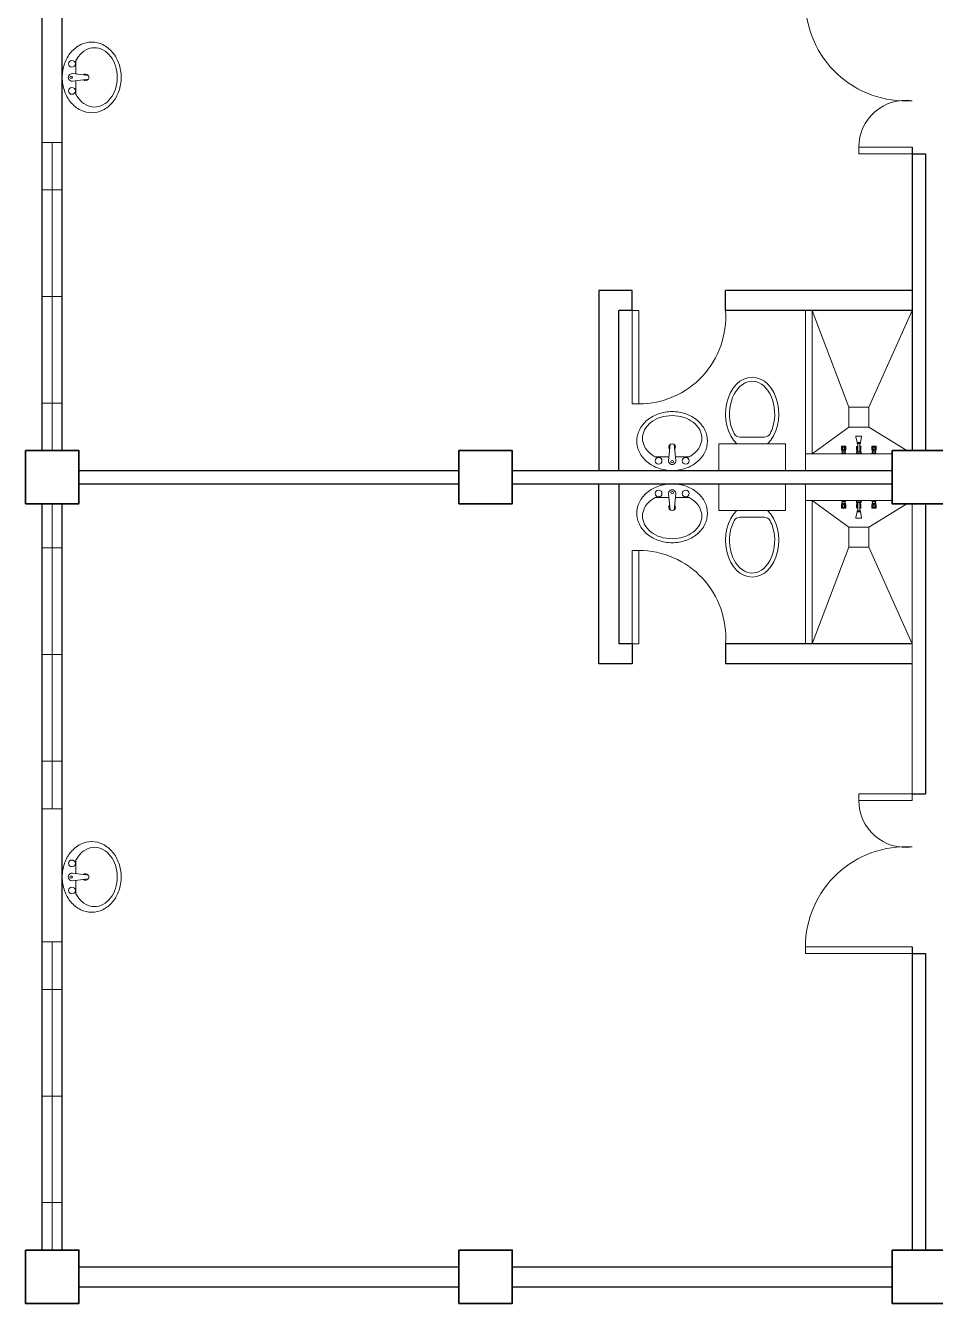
# Model space of a CAD drawing. Header units: millimetres. Extents: x 63005 to 126950, y 36019 to 74749.
# Drawn here: x 63191.93 to 63198.76, y 36140.8 to 36150.39 of the extents above; entities that cross this region are included whole.
import ezdxf

# ---------------------------------------------------------------- set-up
doc = ezdxf.new("R2010")
doc.units = ezdxf.units.MM
doc.header["$LTSCALE"] = 0.04

msp = doc.modelspace()

# ---------------------------------------------------------------- linework, layer by layer
at = {"color": 8, "linetype": 'ByBlock', "lineweight": 25}
for p, q in [((63192.0555, 36147.2025), (63192.0555, 36152.8025)), ((63192.2055, 36147.2025), (63192.2055, 36152.8025)), ((63198.5805, 36149.4775), (63198.5805, 36147.2025)), ((63198.5805, 36149.4275), (63198.6805, 36149.4275)), ((63198.6805, 36149.4275), (63198.6805, 36147.2025)), ((63196.2305, 36148.4025), (63196.2305, 36147.0525)), ((63197.1805, 36148.2525), (63197.1805, 36148.4025)), ((63192.3305, 36147.0525), (63195.1805, 36147.0525)), ((63195.5805, 36147.0525), (63198.4305, 36147.0525)), ((63192.3305, 36146.9525), (63195.1805, 36146.9525)), ((63195.5805, 36146.9525), (63198.4305, 36146.9525)), ((63196.2305, 36145.6025), (63196.2305, 36146.9525)), ((63192.0555, 36141.2025), (63192.0555, 36146.8025)), ((63192.2055, 36141.2025), (63192.2055, 36146.8025)), ((63198.6805, 36146.8025), (63198.6805, 36144.6275)), ((63198.5805, 36144.6275), (63198.6805, 36144.6275)), ((63198.5805, 36143.4775), (63198.5805, 36141.2025)), ((63198.5805, 36143.4275), (63198.6805, 36143.4275)), ((63198.6805, 36143.4275), (63198.6805, 36141.2025)), ((63192.3305, 36141.0775), (63195.1805, 36141.0775)), ((63195.5805, 36141.0775), (63198.4305, 36141.0775)), ((63192.3305, 36140.9275), (63195.1805, 36140.9275)), ((63195.5805, 36140.9275), (63198.4305, 36140.9275))]:
    msp.add_line(p, q, dxfattribs=at)
at = {"color": 8, "lineweight": 9}
for p, q in [((63192.4033, 36150.017), (63192.2815, 36150.0303)), ((63192.4033, 36149.988), (63192.2815, 36149.9747)), ((63197.471, 36147.3025), (63197.2901, 36147.3025)), ((63198.1681, 36147.2629), (63198.1596, 36147.3048)), ((63198.1611, 36147.3094), (63198.1998, 36147.3094)), ((63198.1928, 36147.2629), (63198.2013, 36147.3048)), ((63196.766, 36147.2504), (63196.7526, 36147.1286)), ((63196.795, 36147.2504), (63196.8083, 36147.1286)), ((63197.1305, 36147.2525), (63197.1305, 36147.0525)), ((63197.6305, 36147.2525), (63197.1305, 36147.2525)), ((63197.6305, 36147.0525), (63197.6305, 36147.2525)), ((63198.0538, 36147.2347), (63198.0502, 36147.2328)), ((63198.0502, 36147.2328), (63198.0502, 36147.2109)), ((63198.0835, 36147.2328), (63198.0502, 36147.2328)), ((63198.0502, 36147.2109), (63198.0524, 36147.2068)), ((63198.0528, 36147.205), (63198.0528, 36147.1991)), ((63198.0808, 36147.1991), (63198.0528, 36147.1991)), ((63198.0528, 36147.1991), (63198.0536, 36147.1968)), ((63198.0536, 36147.2109), (63198.0609, 36147.2109)), ((63198.0801, 36147.1968), (63198.0536, 36147.1968)), ((63198.0537, 36147.224), (63198.0537, 36147.2119)), ((63198.0538, 36147.2362), (63198.0538, 36147.2347)), ((63198.0799, 36147.2362), (63198.0538, 36147.2362)), ((63198.0799, 36147.2347), (63198.0538, 36147.2347)), ((63198.0555, 36147.1851), (63198.0555, 36147.1968)), ((63198.0608, 36147.2241), (63198.0608, 36147.212)), ((63198.08, 36147.2108), (63198.0727, 36147.2108)), ((63198.0729, 36147.2241), (63198.0729, 36147.212)), ((63198.0782, 36147.1851), (63198.0782, 36147.1968)), ((63198.0799, 36147.2362), (63198.0799, 36147.2347)), ((63198.0799, 36147.2347), (63198.0835, 36147.2328)), ((63198.0799, 36147.224), (63198.0799, 36147.2119)), ((63198.0808, 36147.1991), (63198.0801, 36147.1968)), ((63198.0808, 36147.205), (63198.0808, 36147.1991)), ((63198.0835, 36147.2108), (63198.0813, 36147.2068)), ((63198.0835, 36147.2328), (63198.0835, 36147.2108)), ((63198.1631, 36147.1929), (63198.1978, 36147.1929)), ((63198.1631, 36147.1833), (63198.1631, 36147.1929)), ((63198.1674, 36147.2347), (63198.1638, 36147.2328)), ((63198.1729, 36147.2328), (63198.1638, 36147.2328)), ((63198.1638, 36147.2328), (63198.1638, 36147.2108)), ((63198.1638, 36147.2108), (63198.166, 36147.2068)), ((63198.1664, 36147.205), (63198.1664, 36147.1991)), ((63198.1729, 36147.1991), (63198.1664, 36147.1991)), ((63198.1664, 36147.1991), (63198.1672, 36147.1968)), ((63198.1672, 36147.2108), (63198.1729, 36147.2108)), ((63198.1729, 36147.1968), (63198.1672, 36147.1968)), ((63198.1729, 36147.2362), (63198.1674, 36147.2362)), ((63198.1674, 36147.2362), (63198.1674, 36147.2347)), ((63198.1729, 36147.2347), (63198.1674, 36147.2347)), ((63198.1674, 36147.224), (63198.1674, 36147.2118)), ((63198.1681, 36147.2629), (63198.1681, 36147.2553)), ((63198.1681, 36147.2553), (63198.1928, 36147.2553)), ((63198.1928, 36147.2629), (63198.1681, 36147.2629)), ((63198.1928, 36147.2629), (63198.1681, 36147.2629)), ((63198.1691, 36147.1929), (63198.1691, 36147.1968)), ((63198.1729, 36147.1929), (63198.1729, 36147.2553)), ((63198.188, 36147.1929), (63198.1729, 36147.1929)), ((63198.188, 36147.2553), (63198.188, 36147.1929)), ((63198.1935, 36147.2362), (63198.188, 36147.2362)), ((63198.1935, 36147.2347), (63198.188, 36147.2347)), ((63198.1971, 36147.2328), (63198.188, 36147.2328)), ((63198.1937, 36147.2108), (63198.188, 36147.2108)), ((63198.1945, 36147.1991), (63198.188, 36147.1991)), ((63198.1937, 36147.1968), (63198.188, 36147.1968)), ((63198.1918, 36147.1929), (63198.1918, 36147.1968)), ((63198.1928, 36147.2553), (63198.1928, 36147.2629)), ((63198.1935, 36147.2362), (63198.1935, 36147.2347)), ((63198.1935, 36147.2347), (63198.1971, 36147.2328)), ((63198.1935, 36147.224), (63198.1935, 36147.2118)), ((63198.1945, 36147.1991), (63198.1937, 36147.1968)), ((63198.1945, 36147.205), (63198.1945, 36147.1991)), ((63198.1971, 36147.2108), (63198.1949, 36147.2068)), ((63198.1971, 36147.2328), (63198.1971, 36147.2108)), ((63198.1978, 36147.1929), (63198.1978, 36147.1833)), ((63198.281, 36147.2347), (63198.2774, 36147.2328)), ((63198.3108, 36147.2328), (63198.2774, 36147.2328)), ((63198.2774, 36147.2328), (63198.2774, 36147.2108)), ((63198.2774, 36147.2108), (63198.2796, 36147.2067)), ((63198.2801, 36147.2049), (63198.2801, 36147.1991)), ((63198.2801, 36147.1991), (63198.2808, 36147.1968)), ((63198.3081, 36147.1991), (63198.2801, 36147.1991)), ((63198.3073, 36147.1968), (63198.2808, 36147.1968)), ((63198.2809, 36147.2108), (63198.2882, 36147.2108)), ((63198.3072, 36147.2362), (63198.281, 36147.2362)), ((63198.281, 36147.2362), (63198.281, 36147.2347)), ((63198.3072, 36147.2347), (63198.281, 36147.2347)), ((63198.281, 36147.224), (63198.281, 36147.2118)), ((63198.2827, 36147.1851), (63198.2827, 36147.1968)), ((63198.288, 36147.2241), (63198.288, 36147.2119)), ((63198.3073, 36147.2108), (63198.3, 36147.2108)), ((63198.3002, 36147.2241), (63198.3002, 36147.2119)), ((63198.3055, 36147.1851), (63198.3055, 36147.1968)), ((63198.3072, 36147.2362), (63198.3072, 36147.2347)), ((63198.3072, 36147.2347), (63198.3108, 36147.2328)), ((63198.3072, 36147.224), (63198.3072, 36147.2118)), ((63198.3081, 36147.1991), (63198.3073, 36147.1968)), ((63198.3081, 36147.2049), (63198.3081, 36147.1991)), ((63198.3108, 36147.2108), (63198.3086, 36147.2067)), ((63198.3108, 36147.2328), (63198.3108, 36147.2108)), ((63198.0498, 36147.1783), (63198.0532, 36147.1851)), ((63198.0498, 36147.1783), (63198.0498, 36147.1775)), ((63198.0839, 36147.1783), (63198.0498, 36147.1783)), ((63198.0839, 36147.1775), (63198.0498, 36147.1775)), ((63198.0805, 36147.1851), (63198.0532, 36147.1851)), ((63198.0839, 36147.1783), (63198.0805, 36147.1851)), ((63198.0839, 36147.1783), (63198.0839, 36147.1775)), ((63198.1515, 36147.1775), (63198.1631, 36147.1833)), ((63198.2094, 36147.1775), (63198.1515, 36147.1775)), ((63198.1631, 36147.1833), (63198.1978, 36147.1833)), ((63198.1978, 36147.1833), (63198.1631, 36147.1833)), ((63198.1978, 36147.1833), (63198.2094, 36147.1775)), ((63198.277, 36147.1783), (63198.2805, 36147.1851)), ((63198.3111, 36147.1782), (63198.277, 36147.1783)), ((63198.277, 36147.1783), (63198.277, 36147.1775)), ((63198.3111, 36147.1775), (63198.277, 36147.1775)), ((63198.3077, 36147.1851), (63198.2805, 36147.1851)), ((63198.3111, 36147.1782), (63198.3077, 36147.1851)), ((63198.3111, 36147.1782), (63198.3111, 36147.1775)), ((63197.1305, 36147.0525), (63197.6305, 36147.0525)), ((63197.1305, 36146.7525), (63197.1305, 36146.9525)), ((63197.1305, 36146.9525), (63197.6305, 36146.9525)), ((63197.6305, 36146.9525), (63197.6305, 36146.7525)), ((63196.766, 36146.7546), (63196.7526, 36146.8765)), ((63196.795, 36146.7546), (63196.8083, 36146.8765)), ((63198.0498, 36146.8267), (63198.0498, 36146.8275)), ((63198.0839, 36146.8275), (63198.0498, 36146.8275)), ((63198.0498, 36146.8267), (63198.0532, 36146.8199)), ((63198.0839, 36146.8267), (63198.0498, 36146.8267)), ((63198.0528, 36146.8059), (63198.0536, 36146.8082)), ((63198.0805, 36146.8199), (63198.0532, 36146.8199)), ((63198.0801, 36146.8082), (63198.0536, 36146.8082)), ((63198.0555, 36146.8199), (63198.0555, 36146.8082)), ((63198.0782, 36146.8199), (63198.0782, 36146.8082)), ((63198.0808, 36146.8059), (63198.0801, 36146.8082)), ((63198.0839, 36146.8267), (63198.0805, 36146.8199)), ((63198.0839, 36146.8267), (63198.0839, 36146.8275)), ((63198.1515, 36146.8275), (63198.1631, 36146.8217)), ((63198.2094, 36146.8275), (63198.1515, 36146.8275)), ((63198.1631, 36146.8217), (63198.1978, 36146.8217)), ((63198.1978, 36146.8217), (63198.1631, 36146.8217)), ((63198.1631, 36146.8217), (63198.1631, 36146.8121)), ((63198.1631, 36146.8121), (63198.1978, 36146.8121)), ((63198.1664, 36146.8059), (63198.1672, 36146.8082)), ((63198.1729, 36146.8082), (63198.1672, 36146.8082)), ((63198.1691, 36146.8121), (63198.1691, 36146.8082)), ((63198.1729, 36146.8121), (63198.1729, 36146.7497)), ((63198.188, 36146.8121), (63198.1729, 36146.8121)), ((63198.188, 36146.7497), (63198.188, 36146.8121)), ((63198.1937, 36146.8082), (63198.188, 36146.8082)), ((63198.1918, 36146.8121), (63198.1918, 36146.8082)), ((63198.1945, 36146.8059), (63198.1937, 36146.8082)), ((63198.1978, 36146.8217), (63198.2094, 36146.8275)), ((63198.1978, 36146.8121), (63198.1978, 36146.8217)), ((63198.3111, 36146.8275), (63198.277, 36146.8275)), ((63198.277, 36146.8268), (63198.277, 36146.8275)), ((63198.3111, 36146.8268), (63198.277, 36146.8268)), ((63198.277, 36146.8268), (63198.2805, 36146.8199)), ((63198.2801, 36146.8059), (63198.2808, 36146.8082)), ((63198.3077, 36146.8199), (63198.2805, 36146.8199)), ((63198.3073, 36146.8082), (63198.2808, 36146.8082)), ((63198.2827, 36146.8199), (63198.2827, 36146.8082)), ((63198.3055, 36146.8199), (63198.3055, 36146.8082)), ((63198.3081, 36146.8059), (63198.3073, 36146.8082)), ((63198.3111, 36146.8268), (63198.3077, 36146.8199)), ((63198.3111, 36146.8268), (63198.3111, 36146.8275)), ((63197.6305, 36146.7525), (63197.1305, 36146.7525)), ((63198.0502, 36146.7942), (63198.0524, 36146.7982)), ((63198.0502, 36146.7722), (63198.0502, 36146.7942)), ((63198.0538, 36146.7703), (63198.0502, 36146.7722)), ((63198.0835, 36146.7722), (63198.0502, 36146.7722)), ((63198.0528, 36146.8), (63198.0528, 36146.8059)), ((63198.0808, 36146.8059), (63198.0528, 36146.8059)), ((63198.0536, 36146.7942), (63198.0609, 36146.7942)), ((63198.0537, 36146.781), (63198.0537, 36146.7932)), ((63198.0538, 36146.7688), (63198.0538, 36146.7703)), ((63198.0799, 36146.7703), (63198.0538, 36146.7703)), ((63198.0799, 36146.7688), (63198.0538, 36146.7688)), ((63198.0608, 36146.7809), (63198.0608, 36146.793)), ((63198.08, 36146.7942), (63198.0727, 36146.7942)), ((63198.0729, 36146.7809), (63198.0729, 36146.793)), ((63198.0799, 36146.781), (63198.0799, 36146.7932)), ((63198.0799, 36146.7703), (63198.0835, 36146.7722)), ((63198.0799, 36146.7688), (63198.0799, 36146.7703)), ((63198.0808, 36146.8), (63198.0808, 36146.8059)), ((63198.0835, 36146.7942), (63198.0813, 36146.7982)), ((63198.0835, 36146.7722), (63198.0835, 36146.7942)), ((63198.1681, 36146.7421), (63198.1596, 36146.7002)), ((63198.1638, 36146.7942), (63198.166, 36146.7983)), ((63198.1638, 36146.7722), (63198.1638, 36146.7942)), ((63198.1729, 36146.7722), (63198.1638, 36146.7722)), ((63198.1674, 36146.7703), (63198.1638, 36146.7722)), ((63198.1729, 36146.8059), (63198.1664, 36146.8059)), ((63198.1664, 36146.8), (63198.1664, 36146.8059)), ((63198.1672, 36146.7942), (63198.1729, 36146.7942)), ((63198.1674, 36146.781), (63198.1674, 36146.7932)), ((63198.1729, 36146.7703), (63198.1674, 36146.7703)), ((63198.1674, 36146.7688), (63198.1674, 36146.7703)), ((63198.1729, 36146.7688), (63198.1674, 36146.7688)), ((63198.1681, 36146.7421), (63198.1681, 36146.7497)), ((63198.1681, 36146.7497), (63198.1928, 36146.7497)), ((63198.1928, 36146.7421), (63198.1681, 36146.7421)), ((63198.1928, 36146.7421), (63198.1681, 36146.7421)), ((63198.1945, 36146.8059), (63198.188, 36146.8059)), ((63198.1937, 36146.7942), (63198.188, 36146.7942)), ((63198.1971, 36146.7722), (63198.188, 36146.7722)), ((63198.1935, 36146.7703), (63198.188, 36146.7703)), ((63198.1935, 36146.7688), (63198.188, 36146.7688)), ((63198.1928, 36146.7497), (63198.1928, 36146.7421)), ((63198.1928, 36146.7421), (63198.2013, 36146.7002)), ((63198.1935, 36146.781), (63198.1935, 36146.7932)), ((63198.1935, 36146.7703), (63198.1971, 36146.7722)), ((63198.1935, 36146.7688), (63198.1935, 36146.7703)), ((63198.1945, 36146.8001), (63198.1945, 36146.8059)), ((63198.1971, 36146.7942), (63198.1949, 36146.7983)), ((63198.1971, 36146.7722), (63198.1971, 36146.7942)), ((63198.2774, 36146.7942), (63198.2796, 36146.7983)), ((63198.2774, 36146.7722), (63198.2774, 36146.7942)), ((63198.3108, 36146.7722), (63198.2774, 36146.7722)), ((63198.281, 36146.7703), (63198.2774, 36146.7722)), ((63198.3081, 36146.8059), (63198.2801, 36146.8059)), ((63198.2801, 36146.8001), (63198.2801, 36146.8059)), ((63198.2809, 36146.7942), (63198.2882, 36146.7942)), ((63198.281, 36146.781), (63198.281, 36146.7932)), ((63198.3072, 36146.7703), (63198.281, 36146.7703)), ((63198.281, 36146.7688), (63198.281, 36146.7703)), ((63198.3072, 36146.7688), (63198.281, 36146.7688)), ((63198.288, 36146.7809), (63198.288, 36146.7931)), ((63198.3073, 36146.7942), (63198.3, 36146.7942)), ((63198.3002, 36146.7809), (63198.3002, 36146.7931)), ((63198.3072, 36146.781), (63198.3072, 36146.7932)), ((63198.3072, 36146.7703), (63198.3108, 36146.7722)), ((63198.3072, 36146.7688), (63198.3072, 36146.7703)), ((63198.3081, 36146.8001), (63198.3081, 36146.8059)), ((63198.3108, 36146.7942), (63198.3086, 36146.7983)), ((63198.3108, 36146.7722), (63198.3108, 36146.7942)), ((63197.471, 36146.7025), (63197.2901, 36146.7025)), ((63198.1611, 36146.6956), (63198.1998, 36146.6956)), ((63192.4033, 36144.017), (63192.2815, 36144.0303)), ((63192.4033, 36143.988), (63192.2815, 36143.9747))]:
    msp.add_line(p, q, dxfattribs=at)
at = {"color": 8, "linetype": 'ByBlock', "lineweight": 9}
for p, q in [((63192.0555, 36149.515), (63192.2055, 36149.515)), ((63192.1305, 36149.515), (63192.1305, 36147.2025)), ((63192.0555, 36148.3588), (63192.0555, 36149.1588)), ((63192.0555, 36149.1588), (63192.2055, 36149.1588)), ((63192.2055, 36149.1588), (63192.2055, 36147.5588)), ((63192.0555, 36148.3588), (63192.2055, 36148.3588)), ((63192.2055, 36147.5588), (63192.0555, 36147.5588)), ((63198.4305, 36147.1775), (63197.7805, 36147.1775)), ((63198.4305, 36146.8275), (63197.7805, 36146.8275)), ((63192.1305, 36146.8025), (63192.1305, 36144.515)), ((63192.0555, 36145.6713), (63192.0555, 36146.4713)), ((63192.0555, 36146.4713), (63192.2055, 36146.4713)), ((63192.2055, 36146.4713), (63192.2055, 36144.8713)), ((63192.0555, 36145.6713), (63192.2055, 36145.6713)), ((63192.2055, 36144.8713), (63192.0555, 36144.8713)), ((63192.0555, 36144.515), (63192.2055, 36144.515)), ((63192.0555, 36143.515), (63192.2055, 36143.515)), ((63192.1305, 36143.515), (63192.1305, 36141.2025)), ((63192.0555, 36142.3588), (63192.0555, 36143.1588)), ((63192.0555, 36143.1588), (63192.2055, 36143.1588)), ((63192.2055, 36143.1588), (63192.2055, 36141.5588)), ((63192.0555, 36142.3588), (63192.2055, 36142.3588)), ((63192.2055, 36141.5588), (63192.0555, 36141.5588))]:
    msp.add_line(p, q, dxfattribs=at)
at = {"color": 8, "linetype": 'ByBlock', "lineweight": 25, "ltscale": 0.3}
for p, q in [((63196.4805, 36148.4025), (63196.2305, 36148.4025)), ((63196.4805, 36148.2525), (63196.4805, 36148.4025)), ((63198.5805, 36148.4025), (63197.1805, 36148.4025)), ((63196.4805, 36148.2525), (63196.3805, 36148.2525)), ((63196.3805, 36147.0525), (63196.3805, 36148.2525)), ((63198.5805, 36148.2525), (63197.1805, 36148.2525)), ((63196.3805, 36146.9525), (63196.3805, 36145.7525)), ((63196.4805, 36145.7525), (63196.3805, 36145.7525)), ((63196.4805, 36145.7525), (63196.4805, 36145.6025)), ((63198.5805, 36145.7525), (63197.1805, 36145.7525)), ((63197.1805, 36145.7525), (63197.1805, 36145.6025)), ((63196.4805, 36145.6025), (63196.2305, 36145.6025)), ((63198.5805, 36145.6025), (63197.1805, 36145.6025))]:
    msp.add_line(p, q, dxfattribs=at)
at = {"color": 8, "linetype": 'ByBlock', "lineweight": 9, "ltscale": 0.3}
for p, q in [((63198.1055, 36147.5275), (63197.8305, 36148.2525)), ((63198.2555, 36147.5275), (63198.5805, 36148.2525)), ((63198.1055, 36147.3775), (63197.8305, 36147.1775)), ((63198.2555, 36147.3775), (63198.5398, 36147.2025)), ((63198.1055, 36146.6275), (63197.8305, 36146.8275)), ((63198.2555, 36146.6275), (63198.5398, 36146.8025)), ((63198.1055, 36146.4775), (63197.8305, 36145.7525)), ((63198.2555, 36146.4775), (63198.5805, 36145.7525))]:
    msp.add_line(p, q, dxfattribs=at)
at = {"color": 8, "linetype": 'ByBlock', "lineweight": 13}
msp.add_line((63198.5805, 36146.8025), (63198.5805, 36144.5775), dxfattribs=at)
at = {"color": 8, "lineweight": 9}
for points in [[(63192.4265, 36149.7375, 0.11576), (63192.5089, 36149.7569, 0.104047), (63192.5827, 36149.8151, 0.090875), (63192.6301, 36149.899, 0.083344), (63192.6475, 36150.0025, 0.083344), (63192.6301, 36150.106, 0.090875), (63192.5827, 36150.1899, 0.104047), (63192.5089, 36150.2481, 0.11576), (63192.4265, 36150.2675, 0.11576), (63192.344, 36150.2481, 0.104047), (63192.2702, 36150.1899, 0.090875), (63192.2228, 36150.106, 0.083344), (63192.2055, 36150.0025, 0.083344), (63192.2228, 36149.899, 0.090875), (63192.2702, 36149.8151, 0.104047), (63192.344, 36149.7569, 0.11576)], [(63197.0455, 36147.2735, 0.11576), (63197.0261, 36147.356, 0.104047), (63196.9678, 36147.4298, 0.090875), (63196.8839, 36147.4771, 0.083344), (63196.7805, 36147.4945, 0.083344), (63196.677, 36147.4771, 0.090875), (63196.5931, 36147.4298, 0.104047), (63196.5348, 36147.356, 0.11576), (63196.5155, 36147.2735, 0.11576), (63196.5348, 36147.191, 0.104047), (63196.5931, 36147.1172, 0.090875), (63196.677, 36147.0699, 0.083344), (63196.7805, 36147.0525, 0.083344), (63196.8839, 36147.0699, 0.090875), (63196.9678, 36147.1172, 0.104047), (63197.0261, 36147.191, 0.11576)], [(63197.0455, 36146.7315, -0.11576), (63197.0261, 36146.649, -0.104047), (63196.9678, 36146.5752, -0.090875), (63196.8839, 36146.5279, -0.083344), (63196.7805, 36146.5105, -0.083344), (63196.677, 36146.5279, -0.090875), (63196.5931, 36146.5752, -0.104047), (63196.5348, 36146.649, -0.11576), (63196.5155, 36146.7315, -0.11576), (63196.5348, 36146.814, -0.104047), (63196.5931, 36146.8878, -0.090875), (63196.677, 36146.9351, -0.083344), (63196.7805, 36146.9525, -0.083344), (63196.8839, 36146.9351, -0.090875), (63196.9678, 36146.8878, -0.104047), (63197.0261, 36146.814, -0.11576)], [(63192.4265, 36143.7375, 0.11576), (63192.5089, 36143.7569, 0.104047), (63192.5827, 36143.8151, 0.090875), (63192.6301, 36143.899, 0.083344), (63192.6475, 36144.0025, 0.083344), (63192.6301, 36144.106, 0.090875), (63192.5827, 36144.1899, 0.104047), (63192.5089, 36144.2481, 0.11576), (63192.4265, 36144.2675, 0.11576), (63192.344, 36144.2481, 0.104047), (63192.2702, 36144.1899, 0.090875), (63192.2228, 36144.106, 0.083344), (63192.2055, 36144.0025, 0.083344), (63192.2228, 36143.899, 0.090875), (63192.2702, 36143.8151, 0.104047), (63192.344, 36143.7569, 0.11576)]]:
    msp.add_lwpolyline(points, format="xyb", close=True, dxfattribs=at)
for points in [[(63192.4475, 36149.78, 0.124838), (63192.51, 36149.7959, 0.105788), (63192.5677, 36149.8452, 0.086697), (63192.6039, 36149.9149, 0.076776), (63192.6175, 36150.0025, 0.076776), (63192.6039, 36150.0901, 0.086697), (63192.5677, 36150.1598, 0.105788), (63192.51, 36150.2091, 0.124838), (63192.4475, 36150.225, 0.124838), (63192.3849, 36150.2091, 0.105788), (63192.3272, 36150.1598, 0.040067), (63192.3075, 36150.1291), (63192.3075, 36150.0269, 0.040067)], [(63192.3075, 36149.9781), (63192.3075, 36149.8759, 0.040067), (63192.3272, 36149.8452, 0.105788), (63192.3849, 36149.7959, 0.124838), (63192.4475, 36149.78, 0.124838)], [(63197.003, 36147.2945, 0.124838), (63196.9871, 36147.3571, 0.105788), (63196.9378, 36147.4147, 0.086697), (63196.868, 36147.451, 0.076776), (63196.7805, 36147.4645, 0.076776), (63196.6929, 36147.451, 0.086697), (63196.6231, 36147.4147, 0.105788), (63196.5738, 36147.3571, 0.124838), (63196.558, 36147.2945, 0.124838), (63196.5738, 36147.2319, 0.105788), (63196.6231, 36147.1743, 0.040067), (63196.6538, 36147.1545), (63196.7561, 36147.1545, 0.040067)], [(63196.8048, 36147.1545), (63196.9071, 36147.1545, 0.040067), (63196.9378, 36147.1743, 0.105788), (63196.9871, 36147.2319, 0.124838), (63197.003, 36147.2945, 0.124838)], [(63197.003, 36146.7105, -0.124838), (63196.9871, 36146.6479, -0.105788), (63196.9378, 36146.5903, -0.086697), (63196.868, 36146.554, -0.076776), (63196.7805, 36146.5405, -0.076776), (63196.6929, 36146.554, -0.086697), (63196.6231, 36146.5903, -0.105788), (63196.5738, 36146.6479, -0.124838), (63196.558, 36146.7105, -0.124838), (63196.5738, 36146.7731, -0.105788), (63196.6231, 36146.8307, -0.040067), (63196.6538, 36146.8505), (63196.7561, 36146.8505, -0.040067)], [(63196.8048, 36146.8505), (63196.9071, 36146.8505, -0.040067), (63196.9378, 36146.8307, -0.105788), (63196.9871, 36146.7731, -0.124838), (63197.003, 36146.7105, -0.124838)], [(63192.4475, 36143.78, 0.124838), (63192.51, 36143.7959, 0.105788), (63192.5677, 36143.8452, 0.086697), (63192.6039, 36143.9149, 0.076776), (63192.6175, 36144.0025, 0.076776), (63192.6039, 36144.0901, 0.086697), (63192.5677, 36144.1598, 0.105788), (63192.51, 36144.2091, 0.124838), (63192.4475, 36144.225, 0.124838), (63192.3849, 36144.2091, 0.105788), (63192.3272, 36144.1598, 0.040067), (63192.3075, 36144.1291), (63192.3075, 36144.0269, 0.040067)], [(63192.3075, 36143.9781), (63192.3075, 36143.8759, 0.040067), (63192.3272, 36143.8452, 0.105788), (63192.3849, 36143.7959, 0.124838), (63192.4475, 36143.78, 0.124838)]]:
    msp.add_lwpolyline(points, format="xyb", dxfattribs=at)
for points in [[(63192.0555, 36149.515), (63192.2055, 36149.515), (63192.2055, 36147.2025), (63192.0555, 36147.2025)], [(63192.0555, 36146.8025), (63192.2055, 36146.8025), (63192.2055, 36144.515), (63192.0555, 36144.515)], [(63192.0555, 36143.515), (63192.2055, 36143.515), (63192.2055, 36141.2025), (63192.0555, 36141.2025)]]:
    msp.add_lwpolyline(points, close=True, dxfattribs=at)
at = {"color": 8, "lineweight": 13, "ltscale": 0.03}
for points in [[(63198.5805, 36149.4275), (63198.5805, 36149.4775), (63198.1805, 36149.4775), (63198.1805, 36149.4275)], [(63196.4805, 36148.2525), (63196.5305, 36148.2525), (63196.5305, 36147.5525), (63196.4805, 36147.5525)], [(63196.4805, 36145.7525), (63196.5305, 36145.7525), (63196.5305, 36146.4525), (63196.4805, 36146.4525)], [(63198.5805, 36144.6275), (63198.5805, 36144.5775), (63198.1805, 36144.5775), (63198.1805, 36144.6275)], [(63198.5805, 36143.4775), (63198.5805, 36143.4275), (63197.7805, 36143.4275), (63197.7805, 36143.4775)]]:
    msp.add_lwpolyline(points, close=True, dxfattribs=at)
at = {"color": 8, "linetype": 'ByBlock', "lineweight": 9, "ltscale": 0.3}
for points in [[(63197.8305, 36147.1775), (63197.8305, 36148.2525), (63197.7805, 36148.2525), (63197.7805, 36147.0525), (63197.7805, 36147.0525)], [(63197.8305, 36146.8275), (63197.8305, 36145.7525), (63197.7805, 36145.7525), (63197.7805, 36146.9525), (63197.7805, 36146.9525)]]:
    msp.add_lwpolyline(points, dxfattribs=at)
at = {"color": 8, "linetype": 'ByBlock', "lineweight": 9, "ltscale": 0.03}
for points in [[(63198.1055, 36147.3775), (63198.2555, 36147.3775), (63198.2555, 36147.5275), (63198.1055, 36147.5275)], [(63198.1055, 36146.6275), (63198.2555, 36146.6275), (63198.2555, 36146.4775), (63198.1055, 36146.4775)]]:
    msp.add_lwpolyline(points, close=True, dxfattribs=at)
at = {"color": 8, "linetype": 'ByBlock', "lineweight": 35}
for points in [[(63191.9305, 36147.2025), (63192.3305, 36147.2025), (63192.3305, 36146.8025), (63191.9305, 36146.8025)], [(63195.1805, 36147.2025), (63195.5805, 36147.2025), (63195.5805, 36146.8025), (63195.1805, 36146.8025)], [(63198.4305, 36147.2025), (63198.8305, 36147.2025), (63198.8305, 36146.8025), (63198.4305, 36146.8025)], [(63191.9305, 36141.2025), (63192.3305, 36141.2025), (63192.3305, 36140.8025), (63191.9305, 36140.8025)], [(63195.1805, 36141.2025), (63195.5805, 36141.2025), (63195.5805, 36140.8025), (63195.1805, 36140.8025)], [(63198.4305, 36141.2025), (63198.8305, 36141.2025), (63198.8305, 36140.8025), (63198.4305, 36140.8025)]]:
    msp.add_lwpolyline(points, close=True, dxfattribs=at)
at = {"color": 8, "lineweight": 9}
for centre, radius in [((63192.2785, 36150.1041), 0.0255), ((63192.272, 36150.0025), 0.0095), ((63192.2785, 36149.9009), 0.0255), ((63196.6789, 36147.1255), 0.0255), ((63196.7805, 36147.119), 0.0095), ((63196.8821, 36147.1255), 0.0255), ((63196.6789, 36146.8795), 0.0255), ((63196.8821, 36146.8795), 0.0255), ((63196.7805, 36146.886), 0.0095), ((63192.2785, 36144.1041), 0.0255), ((63192.272, 36144.0025), 0.0095), ((63192.2785, 36143.9009), 0.0255)]:
    msp.add_circle(centre, radius, dxfattribs=at)
at = {"color": 8, "lineweight": 13, "ltscale": 0.03}
for centre, radius, start, end in [((63198.532, 36150.5775), 0.7516, 180, 273.69522), ((63198.5336, 36149.4775), 0.3531, 82.37185, 180), ((63196.5305, 36148.2043), 0.6518, 270, 4.24219), ((63196.5305, 36145.8007), 0.6518, 355.75781, 90), ((63198.5336, 36144.5775), 0.3531, 180, 277.62815), ((63198.532, 36143.4775), 0.7516, 86.30478, 180)]:
    msp.add_arc(centre, radius, start, end, dxfattribs=at)
at = {"color": 8, "lineweight": 9}
for centre, radius, start, end in [((63192.2785, 36150.0025), 0.028, 83.75449, 276.24551), ((63192.3804, 36150.0025), 0.025, 36.30681, 131.20218), ((63192.3804, 36150.0025), 0.025, 228.79782, 323.69319), ((63192.3096, 36150.0025), 0.0948, 351.20259, 8.79741), ((63192.3804, 36150.0025), 0.025, 341.37929, 18.62071), ((63197.2901, 36147.3525), 0.05, 208.00836, 270), ((63197.471, 36147.3525), 0.05, 270, 331.84994), ((63196.7805, 36147.2275), 0.025, 126.30681, 221.20218), ((63196.7805, 36147.1567), 0.0948, 81.20259, 98.79741), ((63196.7805, 36147.2275), 0.025, 71.37929, 108.62071), ((63196.7805, 36147.2275), 0.025, 318.79782, 53.69319), ((63196.7805, 36147.1255), 0.028, 173.75449, 6.24551), ((63196.7805, 36146.8795), 0.028, 353.75449, 186.24551), ((63196.7805, 36146.7775), 0.025, 138.79782, 233.69319), ((63196.7805, 36146.8483), 0.0948, 261.20259, 278.79741), ((63196.7805, 36146.7775), 0.025, 251.37929, 288.62071), ((63196.7805, 36146.7775), 0.025, 306.30681, 41.20218), ((63197.2901, 36146.6525), 0.05, 90, 151.99164), ((63197.471, 36146.6525), 0.05, 28.15006, 90), ((63192.2785, 36144.0025), 0.028, 83.75449, 276.24551), ((63192.3804, 36144.0025), 0.025, 36.30681, 131.20218), ((63192.3804, 36144.0025), 0.025, 228.79782, 323.69319), ((63192.3096, 36144.0025), 0.0948, 351.20259, 8.79741), ((63192.3804, 36144.0025), 0.025, 341.37929, 18.62071)]:
    msp.add_arc(centre, radius, start, end, dxfattribs=at)
for centre, major_axis, ratio, start_param, end_param in [((63197.3805, 36147.4775), (0, -0.275), 0.727273, 0.612555, 5.670631), ((63198.1631, 36147.3062), (0.00268, 0.00268), 1, 1.354119, 2.724181), ((63198.0411, 36147.2232), (0.00896, 0.00896), 1, 5.560378, 6.271464), ((63198.0386, 36147.2179), (-0.0118, 0.0118), 1, 3.273911, 3.406137), ((63198.049, 36147.205), (0.00268, 0.00268), 1, 5.497675, 5.991616), ((63198.05, 36147.2119), (0.00268, 0.00268), 1, 4.870036, 5.497675), ((63198.0712, 36147.2233), (0.00738, 0.00738), 1, 1.497691, 2.282489), ((63198.0645, 36147.212), (-0.00268, 0.00268), 1, 0.785286, 1.412925), ((63198.0716, 36147.2171), (0.00887, 0.00887), 1, 2.983721, 3.344735), ((63198.0668, 36147.2284), (-0.00268, 0.00268), 1, -1.497915, -0.073106), ((63198.0668, 36147.2098), (-0.00268, 0.00268), 1, 1.773938, 2.938226), ((63198.062, 36147.2171), (0.00887, 0.00887), 1, 4.509022, 4.870036), ((63198.0625, 36147.2233), (-0.00738, 0.00738), 1, 4.000472, 4.78527), ((63198.0691, 36147.212), (-0.00268, 0.00268), 1, 3.299239, 3.926878), ((63198.0926, 36147.2232), (-0.00896, 0.00896), 1, 0.011497, 0.722582), ((63198.0837, 36147.2119), (0.00268, 0.00268), 1, 2.356082, 2.983721), ((63198.0951, 36147.2179), (-0.0118, 0.0118), 1, 1.306028, 1.438253), ((63198.0846, 36147.205), (0.00268, 0.00268), 1, 1.862141, 2.356082), ((63198.1547, 36147.2232), (-0.00896, 0.00896), 1, 3.989582, 4.700667), ((63198.1522, 36147.2179), (0.0118, 0.0118), 1, 4.844707, 4.976933), ((63198.1627, 36147.205), (-0.00268, 0.00268), 1, 3.926878, 4.42082), ((63198.1636, 36147.2118), (-0.00268, 0.00268), 1, 3.299239, 3.926878), ((63198.2062, 36147.2232), (-0.00896, 0.00896), 1, 0.011497, 0.722582), ((63198.1973, 36147.2118), (-0.00268, 0.00268), 1, 0.785286, 1.412925), ((63198.2087, 36147.2179), (0.0118, 0.0118), 1, 2.876824, 3.009049), ((63198.1983, 36147.205), (-0.00268, 0.00268), 1, 0.291344, 0.785286), ((63198.2684, 36147.2232), (0.00896, 0.00896), 1, 5.560378, 6.271464), ((63198.2658, 36147.2179), (-0.0118, 0.0118), 1, 3.273911, 3.406137), ((63198.2763, 36147.2049), (0.00268, 0.00268), 1, 5.497675, 5.991616), ((63198.2772, 36147.2118), (0.00268, 0.00268), 1, 4.870036, 5.497675), ((63198.2984, 36147.2233), (0.00738, 0.00738), 1, 1.497691, 2.282489), ((63198.2918, 36147.2119), (-0.00268, 0.00268), 1, 0.785286, 1.412925), ((63198.2989, 36147.2171), (0.00887, 0.00887), 1, 2.983721, 3.344735), ((63198.2941, 36147.2283), (-0.00268, 0.00268), 1, -1.497915, -0.073106), ((63198.2941, 36147.2098), (-0.00268, 0.00268), 1, 1.773938, 2.938226), ((63198.2893, 36147.2171), (0.00887, 0.00887), 1, 4.509022, 4.870036), ((63198.2898, 36147.2233), (-0.00738, 0.00738), 1, 4.000472, 4.78527), ((63198.2964, 36147.2119), (-0.00268, 0.00268), 1, 3.299239, 3.926878), ((63198.3198, 36147.2232), (-0.00896, 0.00896), 1, 0.011497, 0.722582), ((63198.311, 36147.2118), (0.00268, 0.00268), 1, 2.356082, 2.983721), ((63198.3223, 36147.2179), (0.0118, 0.0118), 1, 2.876824, 3.009049), ((63198.3119, 36147.2049), (0.00268, 0.00268), 1, 1.862141, 2.356082), ((63198.1978, 36146.6988), (-0.00268, 0.00268), 1, 2.92514, 4.295202)]:
    msp.add_ellipse(centre, major_axis=major_axis, ratio=ratio, start_param=start_param, end_param=end_param, dxfattribs=at)
at = {"color": 8, "lineweight": 9, "extrusion": (-4.99074e-41, 2.88216e-41, -1)}
msp.add_ellipse((63198.1978, 36147.3062), major_axis=(0.00268, 0.00268), ratio=1, start_param=-0.216453, end_param=1.153609, dxfattribs=at)
at = {"color": 8, "lineweight": 9, "extrusion": (0, 0, -1)}
msp.add_ellipse((63197.3805, 36146.5275), major_axis=(0, 0.275), ratio=0.727273, start_param=0.612555, end_param=5.670631, dxfattribs=at)
at = {"color": 8, "lineweight": 9, "extrusion": (-4.99074e-41, -2.88216e-41, -1)}
for centre, major_axis, start_param, end_param in [((63198.0411, 36146.7818), (-0.00896, 0.00896), 2.418785, 3.129871), ((63198.0386, 36146.7871), (-0.0118, 0.0118), 1.703115, 1.83534), ((63198.049, 36146.8), (-0.00268, 0.00268), 2.356082, 2.850023), ((63198.05, 36146.7932), (-0.00268, 0.00268), 1.728443, 2.356082), ((63198.0645, 36146.793), (-0.00268, -0.00268), 0.785286, 1.412925), ((63198.0712, 36146.7817), (-0.00738, -0.00738), 6.21008, 6.994878), ((63198.0716, 36146.7879), (-0.00887, 0.00887), -0.157871, 0.203142), ((63198.0668, 36146.7766), (-0.00268, 0.00268), 3.214474, 4.639283), ((63198.0668, 36146.7952), (-0.00268, 0.00268), 0.203142, 1.36743), ((63198.062, 36146.7879), (-0.00887, -0.00887), 2.938226, 3.299239), ((63198.0625, 36146.7817), (-0.00738, -0.00738), 4.000472, 4.78527), ((63198.0691, 36146.793), (-0.00268, -0.00268), 3.299239, 3.926878), ((63198.0837, 36146.7932), (-0.00268, -0.00268), 0.785286, 1.412925), ((63198.0926, 36146.7818), (-0.00896, 0.00896), -1.559299, -0.848214), ((63198.0951, 36146.7871), (-0.0118, 0.0118), -0.264769, -0.132543), ((63198.0846, 36146.8), (-0.00268, 0.00268), -1.279452, -0.785511), ((63198.1547, 36146.7818), (-0.00896, 0.00896), 2.418785, 3.129871), ((63198.1522, 36146.7871), (-0.0118, -0.0118), 3.273911, 3.406137), ((63198.1627, 36146.8), (-0.00268, -0.00268), 3.926878, 4.42082), ((63198.1636, 36146.7932), (-0.00268, -0.00268), 3.299239, 3.926878), ((63198.1973, 36146.7932), (-0.00268, 0.00268), -0.785511, -0.157871), ((63198.2062, 36146.7818), (-0.00896, -0.00896), 0.011497, 0.722582), ((63198.2087, 36146.7871), (-0.0118, -0.0118), 1.306028, 1.438253), ((63198.1983, 36146.8001), (-0.00268, 0.00268), -1.279452, -0.785511), ((63198.2684, 36146.7818), (-0.00896, -0.00896), 3.989582, 4.700667), ((63198.2658, 36146.7871), (-0.0118, 0.0118), 1.703115, 1.83534), ((63198.2763, 36146.8001), (-0.00268, -0.00268), 3.926878, 4.42082), ((63198.2772, 36146.7932), (-0.00268, -0.00268), 3.299239, 3.926878), ((63198.2918, 36146.7931), (-0.00268, -0.00268), 0.785286, 1.412925), ((63198.2984, 36146.7817), (-0.00738, 0.00738), 4.639283, 5.424081), ((63198.2989, 36146.7879), (-0.00887, -0.00887), 1.412925, 1.773938), ((63198.2941, 36146.7767), (-0.00268, -0.00268), 4.78527, 6.21008), ((63198.2941, 36146.7952), (-0.00268, 0.00268), 0.203142, 1.36743), ((63198.2893, 36146.7879), (-0.00887, 0.00887), 1.36743, 1.728443), ((63198.2898, 36146.7817), (-0.00738, -0.00738), 4.000472, 4.78527), ((63198.2964, 36146.7931), (-0.00268, -0.00268), 3.299239, 3.926878), ((63198.311, 36146.7932), (-0.00268, 0.00268), -0.785511, -0.157871), ((63198.3198, 36146.7818), (-0.00896, 0.00896), -1.559299, -0.848214), ((63198.3223, 36146.7871), (-0.0118, 0.0118), -0.264769, -0.132543), ((63198.3119, 36146.8001), (-0.00268, -0.00268), 0.291344, 0.785286), ((63198.1631, 36146.6988), (-0.00268, -0.00268), 6.066508, 7.43657)]:
    msp.add_ellipse(centre, major_axis=major_axis, ratio=1, start_param=start_param, end_param=end_param, dxfattribs=at)
at = {"color": 8, "lineweight": 9}
for points in [[(63197.5151, 36147.3289), (63197.5239, 36147.3453), (63197.5313, 36147.3634), (63197.5582, 36147.4545), (63197.5531, 36147.5418), (63197.4953, 36147.6734), (63197.4453, 36147.7147), (63197.3471, 36147.7281), (63197.295, 36147.7022), (63197.2209, 36147.591), (63197.2031, 36147.5073), (63197.2187, 36147.3935), (63197.2302, 36147.3586), (63197.2459, 36147.329)], [(63197.5151, 36146.6761), (63197.5239, 36146.6597), (63197.5313, 36146.6416), (63197.5582, 36146.5505), (63197.5531, 36146.4632), (63197.4953, 36146.3317), (63197.4453, 36146.2903), (63197.3471, 36146.2769), (63197.295, 36146.3028), (63197.2209, 36146.414), (63197.2031, 36146.4977), (63197.2187, 36146.6115), (63197.2302, 36146.6464), (63197.2459, 36146.676)]]:
    msp.add_open_spline(points, degree=3, knots=[0.937253, 0.937253, 0.937253, 0.937253, 1.185372, 1.185372, 2.113864, 2.113864, 3.042356, 3.042356, 3.970847, 3.970847, 4.899339, 4.899339, 5.346062, 5.346062, 5.346062, 5.346062], dxfattribs=at)

doc.saveas('drawing.dxf')
